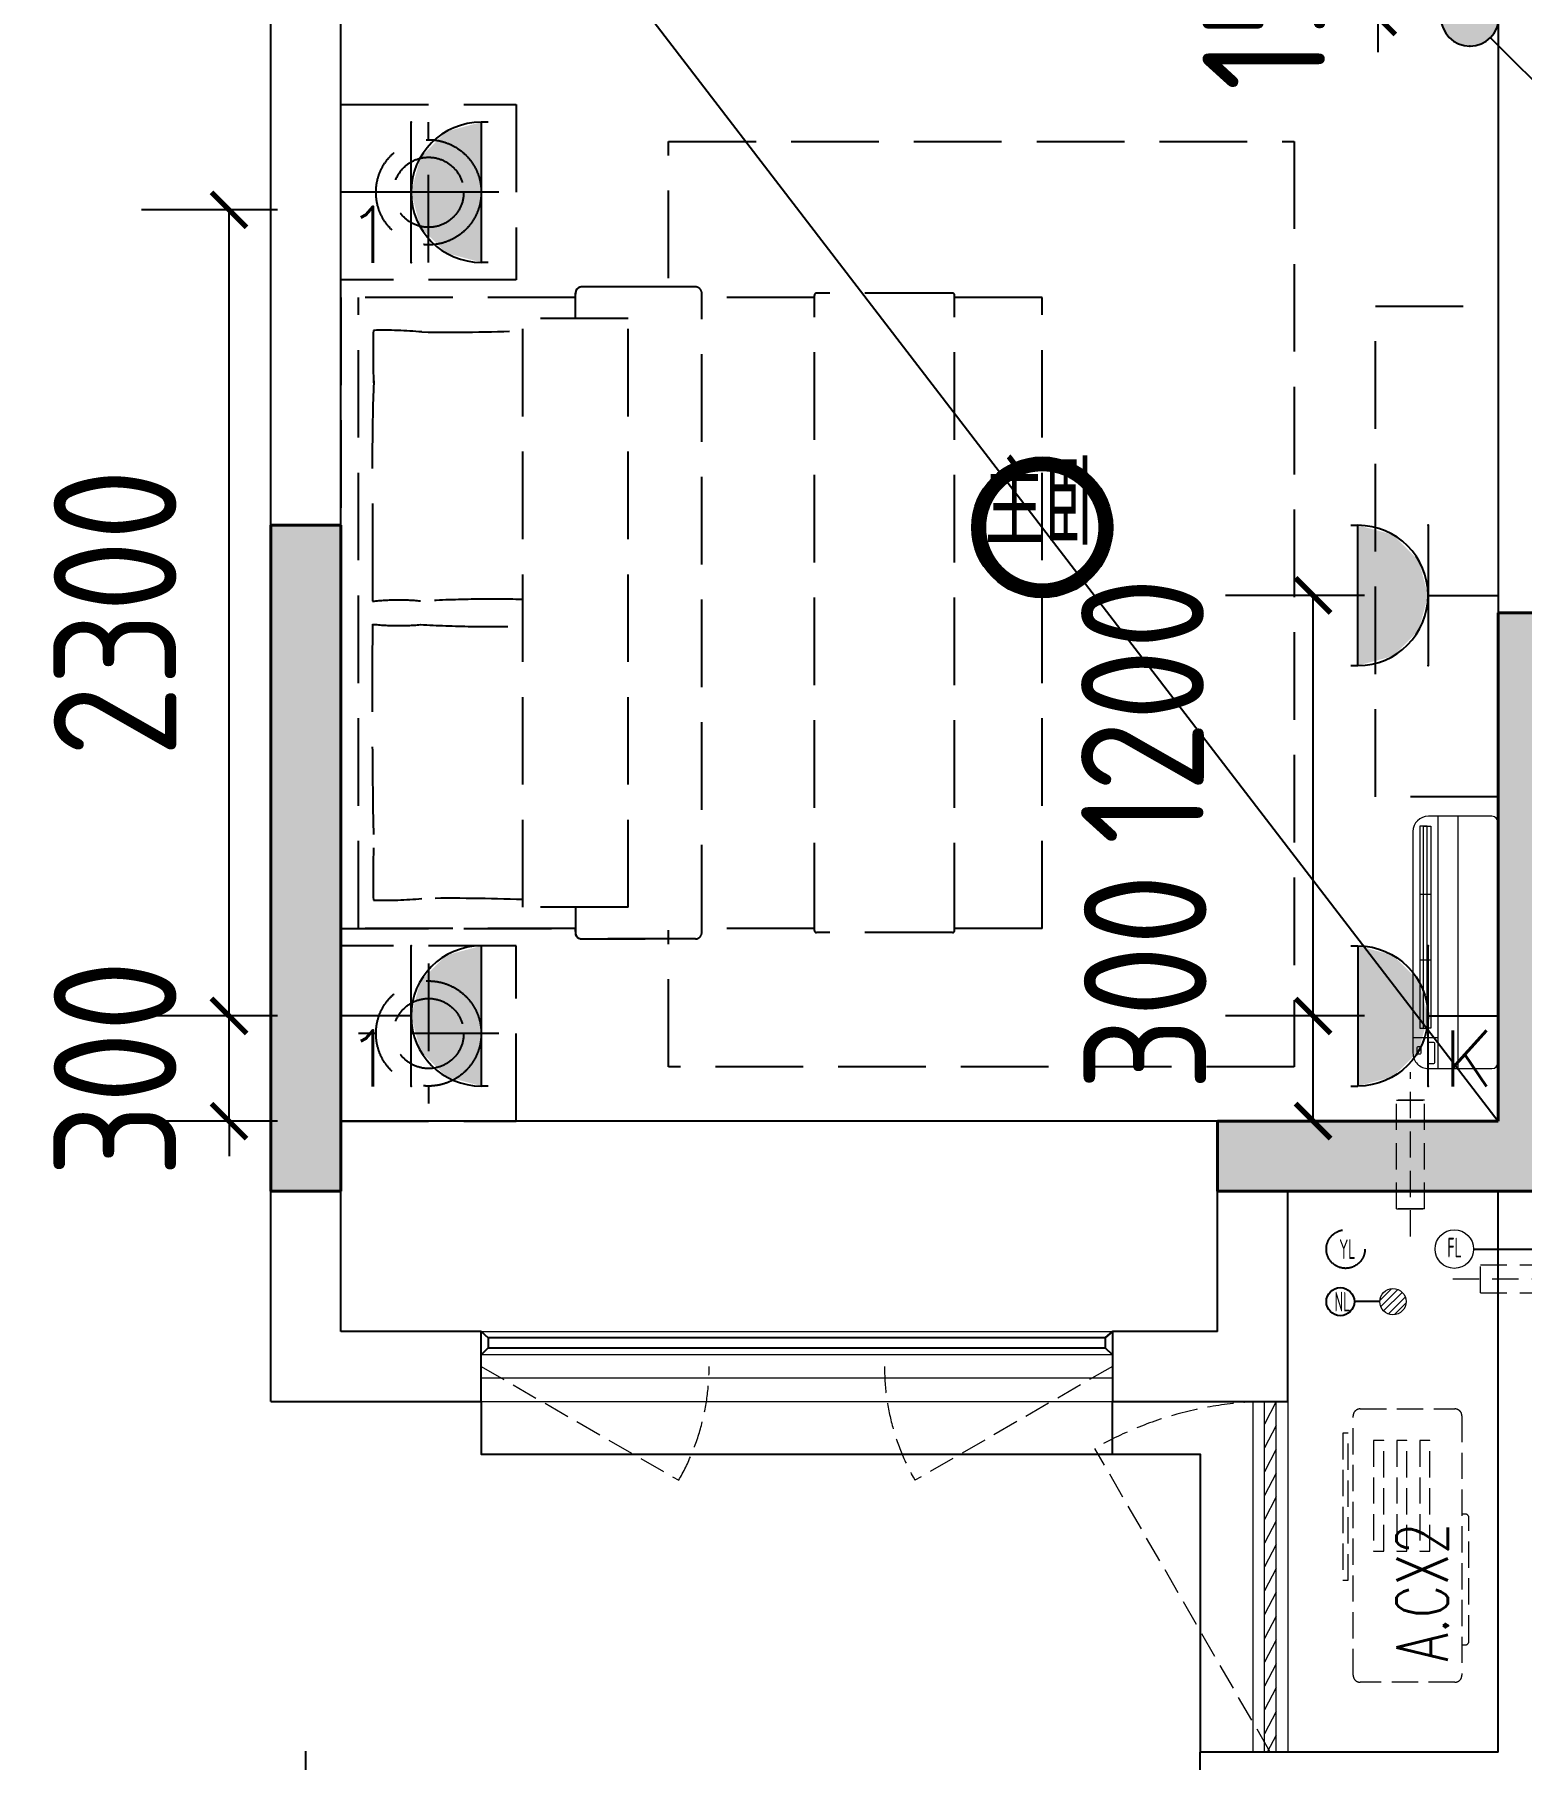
# Model space of a CAD drawing. Extents: x 3753737 to 4713801, y -857380 to 24339.
# Drawn here: x 4636675 to 4640915, y -708968 to -704046 of the extents above; entities that cross this region are included whole.
import ezdxf
from ezdxf.enums import TextEntityAlignment as Align

# ---------------------------------------------------------------- set-up
doc = ezdxf.new("R2010")
doc.units = 0
doc.header["$LTSCALE"] = 1000
doc.header["$MEASUREMENT"] = 0
for name, pattern in [('A户型$0$DASH', [0.35, 0.25, -0.1]), ('DASH', [0.35, 0.25, -0.1]), ('HIDDEN', [0.375, 0.25, -0.125])]:
    doc.linetypes.add(name, pattern=pattern)
doc.layers.get('0').update_dxf_attribs({"linetype": 'CONTINUOUS'})
doc.layers.get('Defpoints').update_dxf_attribs({"linetype": 'CONTINUOUS'})
for name, color, linetype in [('!!电气', 1, 'CONTINUOUS'), ('3-栏杆1', 252, 'CONTINUOUS'), ('3.5方案汇报，与郭总、侯月琴确定户型_t8$0$2020.03.04 -1安徽标准化洋房户型(UA）_t8_t8$0$看线', 154, 'CONTINUOUS'), ('5fur', 175, 'CONTINUOUS'), ('EQUIP-插座', 3, 'CONTINUOUS'), ('EQUIP-照明', 3, 'CONTINUOUS'), ('TEL_TEXT', 7, 'CONTINUOUS'), ('VPIPE-凝结', 150, 'CONTINUOUS'), ('VPIPE-雨水', 4, 'DASH'), ('WALL', 252, 'CONTINUOUS'), ('看线', 185, 'CONTINUOUS')]:
    doc.layers.add(name, color=color, linetype=linetype)
for name, color, linetype, lineweight in [('COLUMN', 252, 'CONTINUOUS', 40), ('EQUIP_地漏', 7, 'CONTINUOUS', 18), ('PUB_HATCH', 8, 'CONTINUOUS', 9), ('PUB_TEXT', 7, 'CONTINUOUS', 20), ('VPIPE-废水', 31, 'TG_F', 18), ('WINDOW', 146, 'CONTINUOUS', 20), ('平面-空调室内机', 176, 'CONTINUOUS', 9), ('平面-空调预留孔', 252, 'CONTINUOUS', 15)]:
    doc.layers.add(name, color=color, linetype=linetype, lineweight=lineweight)
doc.styles.add('_TCH_DIM', font='SIMPLEX', dxfattribs={"bigfont": 'GBCBIG'})
doc.styles.add('_TEL_DIM', font='SIMPLEX', dxfattribs={"width": 0.8, "height": 3.5, "bigfont": 'HZTXT'})
doc.styles.get("Standard").update_dxf_attribs({"font": 'gbenor.shx', "bigfont": 'gbcbig.shx'})
doc.styles.add('TG_LINETYPE', font='SIMPLEX', dxfattribs={"width": 0.8, "height": 3, "bigfont": 'HZTXT'})
doc.linetypes.add('TG_F', pattern='A,2,-0.3,["F",TG_LINETYPE,S=0.1,R=0,X=-0.23,Y=-0.15],0', length=2.3)
doc.dimstyles.get("Standard").update_dxf_attribs({"dimscale": 100, "dimtxt": 3.5, "dimasz": 1, "dimexe": 2.5, "dimexo": 3, "dimgap": 1.5, "dimtad": 1, "dimdec": 0, "dimzin": 0, "dimdsep": 46, "dimtxsty": 'Standard', "dimblk": 'ARCHTICK', "dimcen": 0.09, "dimadec": 0, "dimazin": 0, "dimtfac": 1, "dimtdec": 0, "dimtix": 1, "dimtmove": 2, "dimatfit": 3, "dimfxl": 1, "dimtolj": 1, "dimtzin": 0, "dimarcsym": 0})

# ---------------------------------------------------------------- blocks, each defined once
blk = doc.blocks.new('GFDGFSDFGD')
at = {"layer": 'PUB_HATCH'}
for points in [[(420516.6, 367423.7), (420516.6, 365523.7), (420716.6, 365523.7), (420716.6, 367423.7)], [(423216.6, 365523.7), (424216.6, 365523.7), (424216.6, 367173.7), (424016.6, 367173.7), (424016.6, 365723.7), (423216.6, 365723.7)]]:
    blk.add_hatch(color=256, dxfattribs=at).paths.add_polyline_path(points)
at = {"layer": 'COLUMN', "color": 252}
for p, q in [((420516.6, 367423.7), (420516.6, 365523.7)), ((420716.6, 367423.7), (420516.6, 367423.7)), ((420716.6, 365523.7), (420716.6, 367423.7)), ((424216.6, 367173.7), (424016.6, 367173.7)), ((424016.6, 367173.7), (424016.6, 365723.7)), ((424016.6, 365723.7), (423216.6, 365723.7)), ((423216.6, 365723.7), (423216.6, 365523.7)), ((420516.6, 365523.7), (420716.6, 365523.7)), ((423216.6, 365523.7), (424216.6, 365523.7))]:
    blk.add_line(p, q, dxfattribs=at)
blk = doc.blocks.new('dongkong')
at = {"layer": '平面-空调预留孔', "color": 8, "linetype": 'HIDDEN', "ltscale": 0.3}
for p, q in [((-603796, 210899.9), (-603796, 210431.5)), ((-603836, 210821), (-603836, 210510.8)), ((-603836, 210821), (-603756, 210821)), ((-603756, 210821), (-603756, 210510.8))]:
    blk.add_line(p, q, dxfattribs=at)
blk.add_lwpolyline([(-603756, 210510.8), (-603836, 210510.8)], dxfattribs=at)
blk = doc.blocks.new('A$C001338C2')
at = {"color": 8}
for p, q in [((0, 248.6), (0, 22)), ((845, 303.6), (55, 303.6)), ((109.1, 214.8), (109.1, 303.6)), ((900, 22), (900, 248.6)), ((22, 0), (878, 0))]:
    blk.add_line(p, q, dxfattribs=at)
at = {"color": 8, "lineweight": 5}
for p, q in [((864.6, 278.7), (144.5, 278.7)), ((144.5, 278.7), (144.5, 265.8)), ((387, 278.7), (144.5, 278.7)), ((144.5, 278.7), (144.5, 252.9)), ((144.5, 265.8), (864.6, 265.8)), ((144.5, 239.9), (144.5, 252.9)), ((144.5, 252.9), (864.6, 252.9)), ((387, 239.9), (387, 278.7)), ((864.6, 278.7), (622, 278.7)), ((622, 278.7), (622, 239.9)), ((864.6, 252.9), (864.6, 278.7)), ((864.6, 265.8), (864.6, 239.9)), ((900, 214.8), (0, 214.8)), ((864.6, 239.9), (144.5, 239.9)), ((622, 239.9), (387, 239.9)), ((900, 143.2), (0, 143.2))]:
    blk.add_line(p, q, dxfattribs=at)
at = {"color": 8}
for points in [[(89.2, 226.4), (22.2, 226.4, -0.414214), (16.7, 231.9), (16.7, 243.1, -0.414214), (22.2, 248.6), (89.2, 248.6, -0.414214), (94.7, 243.1), (94.7, 231.9, -0.414214)], [(73.1, 275), (56.8, 275, -0.414214), (51.3, 280.5), (51.3, 283.4, -0.414214), (56.8, 288.9), (73.1, 288.9, -0.414214), (78.6, 283.4), (78.6, 280.5, -0.414214)]]:
    blk.add_lwpolyline(points, format="xyb", close=True, dxfattribs=at)
for centre, radius, start, end in [((55, 248.6), 55, 90, 180), ((845, 248.6), 55, 360, 90), ((22, 22), 22, 180, 270), ((878, 22), 22, 270, 360)]:
    blk.add_arc(centre, radius, start, end, dxfattribs=at)
blk = doc.blocks.new('$TwtSys$00000141')
at = {"color": 252}
for p, q in [((-47.1, 3.8), (-5, 45.9)), ((-47.1, 3.8), (-5, 45.9)), ((-43.6, -17.5), (17.5, 43.6)), ((-43.6, -17.5), (17.5, 43.6)), ((-33.2, -33.2), (33.2, 33.2)), ((-33.2, -33.2), (33.2, 33.2)), ((-16.2, -43.5), (43.8, 16.4)), ((-16.2, -43.5), (43.8, 16.4)), ((5.7, -46.1), (46.1, -5.7)), ((5.7, -46.1), (46.1, -5.7))]:
    blk.add_line(p, q, dxfattribs=at)
blk.add_circle((0, 0), 47, dxfattribs=at)
blk.add_circle((0, 0), 47, dxfattribs=at)
blk = doc.blocks.new('fergve')
at = {"layer": '平面-空调预留孔', "color": 8, "linetype": 'DASH', "ltscale": 0.3}
for p, q in [((119062.7, 54987.6), (119062.7, 54977.6)), ((119435.6, 54977.6), (119435.6, 54987.6)), ((119072.7, 54967.6), (119425.6, 54967.6))]:
    blk.add_line(p, q, dxfattribs=at)
for points in [[(119666.7, 55326.8), (119246.8, 55326.8), (119246.8, 55311.6), (119666.7, 55311.6)], [(119645.5, 55239.2), (119330, 55239.2), (119330, 55210.2), (119645.5, 55210.2)], [(119645.5, 55173.4), (119330, 55173.4), (119330, 55144.4), (119645.5, 55144.4)], [(119645.5, 55107.6), (119330, 55107.6), (119330, 55078.6), (119645.5, 55078.6)]]:
    blk.add_lwpolyline(points, close=True, dxfattribs=at)
blk.add_lwpolyline([(119715.9, 54987.6), (118975.9, 54987.6, -0.414214), (118955.9, 55007.6), (118955.9, 55277.6, -0.414214), (118975.9, 55297.6), (119715.9, 55297.6, -0.414214), (119735.9, 55277.6), (119735.9, 55007.6, -0.414214)], format="xyb", close=True, dxfattribs=at)
for centre, start, end in [((119072.7, 54977.6), 180, 270), ((119425.6, 54977.6), 270, 0)]:
    blk.add_arc(centre, 10, start, end, dxfattribs=at)
at = {"layer": '平面-空调预留孔', "color": 8, "linetype": 'DASH', "ltscale": 0.3, "style": '_TCH_DIM', "width": 0.705882}
blk.add_text('A.CX2', height=146.88, dxfattribs=at).set_placement((119015.3, 55027.3))
blk = doc.blocks.new('GDGDRGDGDRGDR')
at = {"layer": '平面-空调室内机', "ltscale": 0.3, "rotation": 89.99999999999999}
blk.add_blockref('dongkong', (634787.3, 1046278.1), dxfattribs=at)
at = {"layer": '平面-空调预留孔', "rotation": 90}
blk.add_blockref('fergve', (478900.7, 322375.3), dxfattribs=at)
blk = doc.blocks.new('FGDGDGRDGRRD')
at = {"layer": '5fur', "color": 252, "linetype": 'A户型$0$DASH'}
for p, q in [((419434.8, 366358.3), (419934.8, 366358.3)), ((419434.8, 365858.3), (419434.8, 366358.3)), ((419434.8, 366358.3), (419934.8, 366358.3)), ((419434.8, 365858.3), (419434.8, 366358.3)), ((419934.8, 366358.3), (419934.8, 365858.3)), ((419934.8, 366358.3), (419934.8, 365858.3)), ((419684.8, 365908.3), (419684.8, 366308.3)), ((419684.8, 365908.3), (419684.8, 366308.3)), ((420368.9, 365863.3), (420368.9, 366253.6)), ((420368.9, 366253.6), (422152.9, 366253.6)), ((420368.9, 365863.3), (420368.9, 366253.6)), ((420368.9, 366253.6), (422152.9, 366253.6)), ((422152.9, 366253.6), (422152.9, 363613.5)), ((422152.9, 366253.6), (422152.9, 363613.5)), ((419884.8, 366108.3), (419484.8, 366108.3)), ((419884.8, 366108.3), (419484.8, 366108.3)), ((419934.8, 365858.3), (419434.8, 365858.3)), ((419934.8, 365858.3), (419434.8, 365858.3)), ((419434.8, 365808.3, 0), (419434.8, 364008.3)), ((419434.8, 364008.3), (419434.8, 365808.3, 0)), ((420103.7, 365808.3, 0), (419434.8, 365808.3)), ((419434.8, 365808.3, 0), (419434.8, 364008.3)), ((419434.8, 364008.3), (419434.8, 365808.3, 0)), ((420103.7, 365808.3, 0), (419434.8, 365808.3)), ((419484.8, 364008.3, 0), (419484.8, 365808.3, 0)), ((419484.8, 364008.3, 0), (419484.8, 365808.3, 0)), ((420104.6, 365825.9, 0), (420102.2, 365808.3, 0)), ((420104.6, 365825.9, 0), (420102.2, 365808.3, 0)), ((420103.7, 365748.3, 0), (420103.7, 365820.3, 0)), ((420103.7, 365748.3, 0), (420103.7, 365820.3, 0)), ((420106.6, 365832, 0), (420104.6, 365825.9, 0)), ((420106.6, 365832, 0), (420104.6, 365825.9, 0)), ((420113.2, 365836.9, 0), (420106.6, 365832, 0)), ((420113.2, 365836.9, 0), (420106.6, 365832, 0)), ((420121.7, 365838.3, 0), (420113.2, 365836.9, 0)), ((420121.7, 365838.3, 0), (420113.2, 365836.9, 0)), ((420302.6, 365838.3, 0), (420121.7, 365838.3, 0)), ((420445.7, 365838.3, 0), (420121.7, 365838.3, 0)), ((420302.6, 365838.3, 0), (420121.7, 365838.3, 0)), ((420445.7, 365838.3, 0), (420121.7, 365838.3, 0)), ((420463.7, 363996.3, 0), (420463.7, 365820.3, 0)), ((420463.7, 363996.3, 0), (420463.7, 365820.3, 0)), ((420784.8, 365808.3, 0), (420463.7, 365808.3, 0)), ((420784.8, 365808.3, 0), (420463.7, 365808.3, 0)), ((420784.8, 364002.3, 0), (420784.8, 365814.3, 0)), ((420784.8, 364002.3, 0), (420784.8, 365814.3, 0)), ((421178.8, 365820.3, 0), (420790.8, 365820.3, 0)), ((421178.8, 365820.3, 0), (420790.8, 365820.3, 0)), ((421184.8, 364002.3, 0), (421184.8, 365814.3, 0)), ((421184.8, 364002.3, 0), (421184.8, 365814.3, 0)), ((421434.8, 365808.3, 0), (421184.8, 365808.3, 0)), ((421434.8, 365808.3, 0), (421184.8, 365808.3, 0)), ((421434.8, 364008.3, 0), (421434.8, 365808.3, 0)), ((421434.8, 364008.3, 0), (421434.8, 365808.3, 0)), ((422384.8, 364383.5), (422384.8, 365783.5)), ((422384.8, 365783.5), (422734.8, 365783.5)), ((422384.8, 364383.5), (422384.8, 365783.5)), ((422384.8, 365783.5), (422734.8, 365783.5)), ((422734.8, 365783.5), (422734.8, 364383.5)), ((422734.8, 365783.5), (422734.8, 364383.5)), ((419953.7, 364068.3, 0), (419953.7, 365748.3, 0)), ((420253.7, 365748.3, 0), (419953.7, 365748.3, 0)), ((419953.7, 364068.3, 0), (419953.7, 365748.3, 0)), ((420253.7, 365748.3, 0), (419953.7, 365748.3, 0)), ((420253.7, 364068.3, 0), (420253.7, 365748.3, 0)), ((420253.7, 364068.3, 0), (420253.7, 365748.3, 0)), ((422734.8, 364383.5), (422384.8, 364383.5)), ((422734.8, 364383.5), (422384.8, 364383.5)), ((420253.7, 364068.3, 0), (419953.7, 364068.3, 0)), ((420253.7, 364068.3, 0), (419953.7, 364068.3, 0)), ((420103.7, 364068.3, 0), (420103.7, 363996.3, 0)), ((420103.7, 364068.3, 0), (420103.7, 363996.3, 0)), ((419434.8, 364008.3), (420102.3, 364008.3, 0)), ((420103.7, 364008.3, 0), (419434.8, 364008.3)), ((419434.8, 364008.3), (420102.3, 364008.3, 0)), ((420103.7, 364008.3, 0), (419434.8, 364008.3)), ((420102.3, 364008.3, 0), (420103.7, 363989.4, 0)), ((420102.3, 364008.3, 0), (420103.7, 363989.4, 0)), ((420103.7, 363989.4, 0), (420111.3, 363980.7, 0)), ((420103.7, 363989.4, 0), (420111.3, 363980.7, 0)), ((420368.9, 363613.5), (420368.9, 364003.3)), ((420368.9, 363613.5), (420368.9, 364003.3)), ((420784.8, 364008.3, 0), (420463.7, 364008.3, 0)), ((420784.8, 364008.3, 0), (420463.7, 364008.3, 0)), ((421178.8, 363996.3, 0), (420790.8, 363996.3, 0)), ((421178.8, 363996.3, 0), (420790.8, 363996.3, 0)), ((421434.8, 364008.3, 0), (421184.8, 364008.3, 0)), ((421434.8, 364008.3, 0), (421184.8, 364008.3, 0)), ((419934.8, 363958.3), (419434.8, 363958.3)), ((419434.8, 363958.3), (419434.8, 363458.3)), ((419934.8, 363958.3), (419434.8, 363958.3)), ((419434.8, 363958.3), (419434.8, 363458.3)), ((419934.8, 363458.3), (419934.8, 363958.3)), ((419934.8, 363458.3), (419934.8, 363958.3)), ((420111.3, 363980.7, 0), (420121.7, 363978.3, 0)), ((420111.3, 363980.7, 0), (420121.7, 363978.3, 0)), ((420121.7, 363978.3, 0), (420302.6, 363978.3, 0)), ((420445.7, 363978.3, 0), (420121.7, 363978.3, 0)), ((420121.7, 363978.3, 0), (420302.6, 363978.3, 0)), ((420445.7, 363978.3, 0), (420121.7, 363978.3, 0)), ((420302.6, 363978.3, 0), (420302.6, 363978.3, 0)), ((420302.6, 363978.3, 0), (420302.6, 363978.3, 0)), ((419684.8, 363908.3), (419684.8, 363508.3)), ((419684.8, 363908.3), (419684.8, 363508.3)), ((419884.8, 363708.3), (419484.8, 363708.3)), ((419884.8, 363708.3), (419484.8, 363708.3)), ((422152.9, 363613.5), (420368.9, 363613.5)), ((422152.9, 363613.5), (420368.9, 363613.5)), ((419434.8, 363458.3), (419934.8, 363458.3)), ((419434.8, 363458.3), (419934.8, 363458.3))]:
    blk.add_line(p, q, dxfattribs=at)
for centre, radius in [((419684.8, 366108.3), 150), ((419684.8, 366108.3), 150), ((419684.8, 366108.3), 100), ((419684.8, 366108.3), 100), ((419684.8, 363708.3), 150), ((419684.8, 363708.3), 150), ((419684.8, 363708.3), 100), ((419684.8, 363708.3), 100)]:
    blk.add_circle(centre, radius, dxfattribs=at)
for centre, radius, start, end in [((420121.7, 365820.3, 0), 18, 90, 180), ((420121.7, 365820.3, 0), 18, 90, 180), ((420445.7, 365820.3, 0), 18, 0, 90), ((420445.7, 365820.3, 0), 18, 0, 90), ((420790.8, 365814.3, 0), 6, 90, 180), ((420790.8, 365814.3, 0), 6, 90, 180), ((421178.8, 365814.3, 0), 6, 0, 90), ((421178.8, 365814.3, 0), 6, 0, 90), ((421458.5, 365647.9, 0), 1932.2, 178.0298, 182.4617), ((421458.5, 365647.9, 0), 1932.2, 178.0298, 182.4617), ((419559, 364561.5, 0), 1153.3, 84.6984, 91.5682), ((419559, 364561.5, 0), 1153.3, 84.6984, 91.5682), ((419747, 371327.9, 0), 5618.6, 269.1694, 272.1087), ((419747, 371327.9, 0), 5618.6, 269.1694, 272.1087), ((426651.3, 365324.7, 0), 7127.4, 178.02553, 181.06782), ((426651.3, 365324.7, 0), 7127.4, 178.02553, 181.06782), ((457242, 365061.5, 0), 37717.1, 179.80183, 180.18357), ((457242, 365061.5, 0), 37717.1, 179.80183, 180.18357), ((419598.8, 364283, 0), 661.8, 84.5772, 96.3929), ((419598.8, 364283, 0), 661.8, 84.5772, 96.3929), ((419867.3, 361236.2, 0), 3711.3, 88.6942, 93.1822), ((419867.3, 361236.2, 0), 3711.3, 88.6942, 93.1822), ((442429.1, 364673.3, 0), 22905.3, 179.49277, 181.10137), ((442429.1, 364673.3, 0), 22905.3, 179.49277, 181.10137), ((419598.8, 365533.7, 0), 661.8, 263.5802, 275.4228), ((419598.8, 365533.7, 0), 661.8, 263.5802, 275.4228), ((419867.3, 368580.5, 0), 3711.3, 266.8178, 271.3058), ((419867.3, 368580.5, 0), 3711.3, 266.8178, 271.3058), ((421458.5, 364155.4, 0), 1932.2, 177.5383, 181.9702), ((421458.5, 364155.4, 0), 1932.2, 177.5383, 181.9702), ((419559, 365241.8, 0), 1153.3, 268.4318, 275.3016), ((419559, 365241.8, 0), 1153.3, 268.4318, 275.3016), ((419747, 358475.5, 0), 5618.6, 87.8913, 90.8306), ((419747, 358475.5, 0), 5618.6, 87.8913, 90.8306), ((420121.7, 363996.3, 0), 18, 180, 270), ((420121.7, 363996.3, 0), 18, 180, 270), ((420445.7, 363996.3, 0), 18, 270, 0), ((420445.7, 363996.3, 0), 18, 270, 0), ((420790.8, 364002.3, 0), 6, 180, 270), ((420790.8, 364002.3, 0), 6, 180, 270), ((421178.8, 364002.3, 0), 6, 270, 0), ((421178.8, 364002.3, 0), 6, 270, 0)]:
    blk.add_arc(centre, radius, start, end, dxfattribs=at)
blk = doc.blocks.new('$WINLIB2D$00000001')
at = {"color": 0}
for points in [[(-0.5, 0.5), (-0.5, -0.5)], [(-0.5, 0.5), (0.5, 0.5)], [(0.5, -0.5), (0.5, 0.5)], [(0.5, 0.1667), (-0.5, 0.1667)], [(0.5, -0.1667), (-0.5, -0.1667)], [(-0.5, -0.5), (0.5, -0.5)]]:
    blk.add_lwpolyline(points, dxfattribs=at)
blk = doc.blocks.new('$WINLIB2D$00000039')
at = {"color": 0}
for points in [[(-0.5, 0.5), (-0.5, -0.5)], [(0.5, 0.5), (-0.5, 0.5)], [(0.5, -0.5), (0.5, 0.5)], [(-0.5, 0.1667), (0.5, 0.1667)], [(-0.3839, -0.1667), (-0.448, 0.1667)], [(-0.3159, -0.1667), (-0.38, 0.1667)], [(-0.2479, -0.1667), (-0.312, 0.1667)], [(-0.1799, -0.1667), (-0.244, 0.1667)], [(-0.1119, -0.1667), (-0.176, 0.1667)], [(-0.0439, -0.1667), (-0.108, 0.1667)], [(0.0241, -0.1667), (-0.04, 0.1667)], [(0.0921, -0.1667), (0.028, 0.1667)], [(0.16, -0.1667), (0.0959, 0.1667)], [(0.228, -0.1667), (0.1639, 0.1667)], [(0.296, -0.1667), (0.2319, 0.1667)], [(0.364, -0.1667), (0.2999, 0.1667)], [(0.432, -0.1667), (0.3679, 0.1667)], [(0.5, -0.1667), (0.4359, 0.1667)], [(-0.4519, -0.1667), (-0.5, 0.0836)], [(-0.5, -0.1667), (0.5, -0.1667)], [(0.5, -0.5), (-0.5, -0.5)]]:
    blk.add_lwpolyline(points, dxfattribs=at)
blk = doc.blocks.new('A$C1C403CBE')
at = {"layer": '!!电气', "color": 1}
blk.add_line((0, -2000), (0, 103), dxfattribs=at)
at = {"layer": '3-栏杆1', "color": 252}
for p, q in [((520.3, 1282.2), (500, 1300)), ((500, 1300), (520.3, 1282.2)), ((2279.7, 1282.1), (520.3, 1282.2)), ((520.3, 1282.2), (520.3, 1252.9)), ((2279.7, 1282.2), (2300, 1300)), ((2300, 1300), (2279.7, 1282.2)), ((2279.7, 1282.2), (2279.7, 1252.9)), ((500, 1233.1), (520.3, 1252.9)), ((520.3, 1252.9), (2279.7, 1252.9)), ((2279.7, 1252.9), (2300, 1233.1)), ((2300, 1233.1), (2279.7, 1252.9))]:
    blk.add_line(p, q, dxfattribs=at)
at = {"layer": '3.5方案汇报，与郭总、侯月琴确定户型_t8$0$2020.03.04 -1安徽标准化洋房户型(UA）_t8_t8$0$看线', "color": 252, "ltscale": 10}
blk.add_line((2600, 1900), (100, 1900), dxfattribs=at)
at = {"layer": 'VPIPE-凝结', "color": 252, "ltscale": 0.1}
blk.add_line((3330, 1535), (3670, 1535), dxfattribs=at)
blk.add_lwpolyline([(3062.4, 1385), (2990, 1385)], dxfattribs=at)
at = {"layer": 'VPIPE-凝结', "color": 252}
blk.add_circle((2950, 1385), 40, dxfattribs=at)
at = {"layer": 'VPIPE-废水', "color": 252}
blk.add_circle((3275, 1535), 55, dxfattribs=at)
at = {"layer": 'VPIPE-雨水', "color": 252}
blk.add_circle((2965, 1535), 55, dxfattribs=at)
at = {"layer": 'WALL', "color": 252}
for p, q in [((-100, 1100), (-100, 6300)), ((100, 1300), (100, 6200)), ((3400, 5200), (3400, 1900)), ((3400, 1900), (2600, 1900)), ((2600, 1300), (2600, 1900)), ((3400, 1700), (2800, 1700)), ((2800, 1100), (2800, 1700)), ((3400, 100), (3400, 1700)), ((500, 1300), (100, 1300)), ((500, 1100), (500, 1300)), ((2600, 1300), (2300, 1300)), ((2300, 1300), (2300, 1100)), ((-100, 1100), (500, 1100)), ((2300, 1100), (2800, 1100)), ((3400, 100), (2550, 100)), ((2550, -100), (2550, 100))]:
    blk.add_line(p, q, dxfattribs=at)
at = {"layer": 'WINDOW', "color": 252, "linetype": 'DASH', "ltscale": 0.3}
for points in [[(500, 1200), (1063.1, 875.4, 0.131485), (1150, 1200)], [(2300, 1200), (1736.9, 875.4, -0.131485), (1650, 1200)], [(2750, 100), (2250, 966, -0.131652), (2750, 1100)]]:
    blk.add_lwpolyline(points, format="xyb", dxfattribs=at)
at = {"layer": '看线', "color": 252, "ltscale": 0.5}
for points in [[(500, 1100), (500, 950), (2300, 950), (2300, 1100)], [(500, 1100), (500, 950), (2550, 950), (2550, 100)]]:
    blk.add_lwpolyline(points, dxfattribs=at)
at = {"color": 252}
for name, p in [('GFDGFSDFGD', (-420616.6, -363823.7)), ('GDGDRGDGDRGDR', (-420616.6, -441032.1))]:
    blk.add_blockref(name, p, dxfattribs=at)
blk.add_blockref('FGDGDGRDGRRD', (-419334.8, -361558.3))
at = {"layer": 'EQUIP_地漏', "color": 252, "xscale": -0.8, "yscale": -0.8, "zscale": 0.8, "rotation": 180}
blk.add_blockref('$TwtSys$00000141', (3100, 1385), dxfattribs=at)
at = {"layer": 'WINDOW', "color": 252}
for name, p, xscale, yscale, zscale, rotation in [('$WINLIB2D$00000001', (1400, 1200), 1800, -200, 1800, 4.935878894074151e-09), ('$WINLIB2D$00000039', (2750, 600), -1000, -100, -1000, 270)]:
    blk.add_blockref(name, p, dxfattribs=dict(at, xscale=xscale, yscale=yscale, zscale=zscale, rotation=rotation))
at = {"layer": '平面-空调室内机', "color": 252, "ltscale": 0.3, "xscale": -1, "rotation": 180}
blk.add_blockref('dongkong', (606945.9, 212470.8), dxfattribs=at)
at = {"layer": '平面-空调室内机', "color": 252, "ltscale": 0.3, "rotation": 180}
blk.add_blockref('dongkong', (-600646.1, 212470.8), dxfattribs=at)
at = {"layer": '平面-空调预留孔', "color": 252, "xscale": 0.800000000046565, "yscale": 0.800000000046565, "zscale": 0.800000000046565, "rotation": 90.00000023343011}
blk.add_blockref('A$C001338C2', (3399.9, 2050), dxfattribs=at)
at = {"layer": 'PUB_TEXT', "color": 252}
blk.add_text('主卧', height=236.31, dxfattribs=at).set_placement((1935.2, 3542.5))
at = {"layer": 'PUB_TEXT', "color": 252, "width": 0.6}
for s, p in [('YL', (2946.8, 1507)), ('FL', (3255.2, 1511.2)), ('NL', (2933.2, 1357))]:
    blk.add_text(s, height=56, dxfattribs=at).set_placement(p)
blk = doc.blocks.new('$equip$00001150')
at = {"const_width": 0.1}
blk.add_lwpolyline([(-0.45, 0, 1), (0.45, 0, 1)], format="xyb", close=True, dxfattribs=at)
blk.add_circle((0, 0), 0.5)
at = {"flags": 9}
blk.add_attdef('A', (0, 0), '', height=0.00002, dxfattribs=at)
blk = doc.blocks.new('_ArchTick')
at = {"color": 0, "linetype": 'ByBlock', "const_width": 0.15}
blk.add_lwpolyline([(-0.5, -0.5), (0.5, 0.5)], dxfattribs=at)
blk = doc.blocks.new('*D282')
at = {"layer": '!!电气', "color": 0, "lineweight": -2, "transparency": 16777216}
for p, q in [((4637229.5, -706846.5), (4637229.5, -706746.5)), ((4637367.5, -706846.5), (4636979.5, -706846.5)), ((4637229.5, -707146.5), (4637229.5, -706846.5)), ((4637367.5, -707146.5), (4636979.5, -707146.5)), ((4637229.5, -707146.5), (4637229.5, -707246.5))]:
    blk.add_line(p, q, dxfattribs=at)
at = {"layer": 'Defpoints', "color": 0, "transparency": 16777216}
for p in [(4637229.5, -706846.5), (4637667.5, -706846.5), (4637667.5, -707146.5)]:
    blk.add_point(p, dxfattribs=at)
at = {"layer": '!!电气', "color": 0, "lineweight": -2, "transparency": 16777216, "xscale": 100, "yscale": 100, "zscale": 100}
for p, rotation in [((4637229.5, -706846.5), 270), ((4637229.5, -707146.5), 90)]:
    blk.add_blockref('_ArchTick', p, dxfattribs=dict(at, rotation=rotation))
at = {"layer": '!!电气', "color": 0, "transparency": 16777216, "insert": (4636904.5, -706996.5), "char_height": 350, "attachment_point": 5, "rotation": 90}
blk.add_mtext('\\A1;300', dxfattribs=at)
blk = doc.blocks.new('$equip$00001764')
for p, q in [((-0.5, 1.05), (-0.5, 1)), ((-0.5, 1), (0.5, 1)), ((0.5, 1.05), (0.5, 1)), ((0.5, 0.5), (-0.5, 0.5)), ((0, 0.5), (0, 0))]:
    blk.add_line(p, q)
blk.add_arc((0, 1), 0.5, 180, 0)
for p in [(-0.5, 0.5), (0.5, 0.5), (0, 0)]:
    blk.add_point(p)
for points in [[(0.433, 0.75), (-0.433, 0.75), (0.5, 1), (-0.5, 1)], [(0.25, 0.567), (-0.25, 0.567), (0.433, 0.75), (-0.433, 0.75)], [(0, 0.5), (0, 0.5), (0.25, 0.567), (-0.25, 0.567)]]:
    blk.add_solid(points)
at = {"color": 7, "style": '_TEL_DIM'}
blk.add_attdef('$TEXT$', text='', height=0.4, dxfattribs=at).set_placement((0.303, 0.211), align=Align.MIDDLE_CENTER)
at = {"color": 7, "style": '_TEL_DIM', "flags": 1}
blk.add_attdef('A', text='', height=0.00002, dxfattribs=at).set_placement((0, 0), align=Align.MIDDLE_CENTER)
blk = doc.blocks.new('*D283')
at = {"layer": '!!电气', "color": 0, "lineweight": -2, "transparency": 16777216}
for p, q in [((4640458.9, -706846.5, 0), (4640070.9, -706846.5, 0)), ((4640320.9, -707146.5, 0), (4640320.9, -706846.5, 0)), ((4640458.9, -707146.5, 0), (4640070.9, -707146.5, 0))]:
    blk.add_line(p, q, dxfattribs=at)
at = {"layer": 'Defpoints', "color": 0, "transparency": 16777216}
for p in [(4640320.9, -706846.5, 0), (4640758.9, -706846.5, 0), (4640758.9, -707146.5, 0)]:
    blk.add_point(p, dxfattribs=at)
at = {"layer": '!!电气', "color": 0, "lineweight": -2, "transparency": 16777216, "xscale": 100, "yscale": 100, "zscale": 100}
for p, rotation in [((4640320.9, -706846.5, 0), 90), ((4640320.9, -707146.5, 0), 270)]:
    blk.add_blockref('_ArchTick', p, dxfattribs=dict(at, rotation=rotation))
at = {"layer": '!!电气', "color": 0, "transparency": 16777216, "insert": (4639842, -706750, 0), "char_height": 350, "attachment_point": 5, "rotation": 90}
blk.add_mtext('\\A1;300', dxfattribs=at)
blk = doc.blocks.new('$equip$00001237')
for p, q in [((-0.5, 1.05), (-0.5, 1)), ((-0.5, 1), (0.5, 1)), ((0.5, 1.05), (0.5, 1)), ((0.5, 0.5), (-0.5, 0.5)), ((0, 0.5), (0, 0))]:
    blk.add_line(p, q)
blk.add_arc((0, 1), 0.5, 180, 0)
for p in [(0, 1), (-0.5, 0.5), (0.5, 0.5), (0, 0)]:
    blk.add_point(p)
for points in [[(0.433, 0.75), (-0.433, 0.75), (0.5, 1), (-0.5, 1)], [(0.25, 0.567), (-0.25, 0.567), (0.433, 0.75), (-0.433, 0.75)], [(0, 0.5), (0, 0.5), (0.25, 0.567), (-0.25, 0.567)]]:
    blk.add_solid(points)
at = {"flags": 9}
blk.add_attdef('A', (0, 0), '', height=0.00002, dxfattribs=at)
blk = doc.blocks.new('*D315')
at = {"layer": '!!电气', "color": 0, "lineweight": -2, "transparency": 16777216}
for p, q in [((4640467.3, -705646.6, 0), (4640070.9, -705646.6, 0)), ((4640320.9, -706846.5, 0), (4640320.9, -705646.6, 0)), ((4640467.3, -706846.5, 0), (4640070.9, -706846.5, 0))]:
    blk.add_line(p, q, dxfattribs=at)
at = {"layer": 'Defpoints', "color": 0, "transparency": 16777216}
for p in [(4640320.9, -705646.6, 0), (4640767.3, -705646.6, 0), (4640767.3, -706846.5, 0)]:
    blk.add_point(p, dxfattribs=at)
at = {"layer": '!!电气', "color": 0, "lineweight": -2, "transparency": 16777216, "xscale": 100, "yscale": 100, "zscale": 100}
for p, rotation in [((4640320.9, -705646.6, 0), 90), ((4640320.9, -706846.5, 0), 270)]:
    blk.add_blockref('_ArchTick', p, dxfattribs=dict(at, rotation=rotation))
at = {"layer": '!!电气', "color": 0, "transparency": 16777216, "insert": (4639834.3, -705976.5, 0), "char_height": 350, "attachment_point": 5, "rotation": 90}
blk.add_mtext('\\A1;1200', dxfattribs=at)
blk = doc.blocks.new('*D316')
at = {"layer": '!!电气', "color": 0, "lineweight": -2, "transparency": 16777216}
for p, q in [((4640505.5, -703846.5), (4640505.5, -703746.5)), ((4640548.7, -703846.5), (4640255.5, -703846.5)), ((4640505.5, -703846.5), (4640505.5, -703996.5)), ((4640548.7, -703996.5), (4640255.5, -703996.5)), ((4640505.5, -703996.5), (4640505.5, -704096.5))]:
    blk.add_line(p, q, dxfattribs=at)
at = {"layer": 'Defpoints', "color": 0, "transparency": 16777216}
for p in [(4640848.7, -703846.5), (4640505.5, -703996.5), (4640848.7, -703996.5)]:
    blk.add_point(p, dxfattribs=at)
at = {"layer": '!!电气', "color": 0, "lineweight": -2, "transparency": 16777216, "xscale": 100, "yscale": 100, "zscale": 100}
for p, rotation in [((4640505.5, -703846.5), 270), ((4640505.5, -703996.5), 90)]:
    blk.add_blockref('_ArchTick', p, dxfattribs=dict(at, rotation=rotation))
at = {"layer": '!!电气', "color": 0, "transparency": 16777216, "insert": (4640180.5, -703921.5), "char_height": 350, "attachment_point": 5, "rotation": 90}
blk.add_mtext('\\A1;150', dxfattribs=at)
blk = doc.blocks.new('$equip$00001962')
for p, q in [((0.147, 0.356), (0.625, 0.833)), ((0.625, 0.833), (0.766, 0.692))]:
    blk.add_line(p, q)
blk.add_circle((0, 0.208), 0.208)
for p in [(0, 0.417), (-0.208, 0.208), (0.208, 0.208), (0, 0)]:
    blk.add_point(p)
for points in [[(-0.104, 0.389), (0.104, 0.389), (-0.18, 0.313), (0.18, 0.313)], [(0, 0.417), (0, 0.417), (-0.104, 0.389), (0.104, 0.389)], [(-0.18, 0.313), (0.18, 0.313), (-0.208, 0.208), (0.208, 0.208)], [(-0.18, 0.104), (0.18, 0.104), (-0.208, 0.208), (0.208, 0.208)], [(-0.104, 0.028), (0.104, 0.028), (-0.18, 0.104), (0.18, 0.104)], [(0, 0), (0, 0), (-0.104, 0.028), (0.104, 0.028)]]:
    blk.add_solid(points)
at = {"layer": 'TEL_TEXT', "style": '_TEL_DIM', "flags": 1}
blk.add_attdef('A', text='', height=0.00002, dxfattribs=at).set_placement((0, 0), align=Align.MIDDLE_CENTER)
blk = doc.blocks.new('*D287')
at = {"layer": '!!电气', "color": 0, "lineweight": -2, "transparency": 16777216}
for p, q in [((4637367.5, -704546.4), (4636979.5, -704546.4)), ((4637229.5, -706846.5), (4637229.5, -704546.4)), ((4637367.5, -706846.5), (4636979.5, -706846.5))]:
    blk.add_line(p, q, dxfattribs=at)
at = {"layer": 'Defpoints', "color": 0, "transparency": 16777216}
for p in [(4637229.5, -704546.4), (4637667.5, -704546.4), (4637667.5, -706846.5)]:
    blk.add_point(p, dxfattribs=at)
at = {"layer": '!!电气', "color": 0, "lineweight": -2, "transparency": 16777216, "xscale": 100, "yscale": 100, "zscale": 100}
for p, rotation in [((4637229.5, -704546.4), 90), ((4637229.5, -706846.5), 270)]:
    blk.add_blockref('_ArchTick', p, dxfattribs=dict(at, rotation=rotation))
at = {"layer": '!!电气', "color": 0, "transparency": 16777216, "insert": (4636904.5, -705696.5), "char_height": 350, "attachment_point": 5, "rotation": 90}
blk.add_mtext('\\A1;2300', dxfattribs=at)

msp = doc.modelspace()

# ---------------------------------------------------------------- linework, layer by layer
at = {"layer": '!!电气'}
msp.add_lwpolyline([(4637548.6, -702846.5), (4640848.6, -707146.5)], dxfattribs=at)

# ---------------------------------------------------------------- block references
msp.add_blockref('A$C1C403CBE', (4637448.6, -709046.5), dxfattribs=at)
at = {"layer": 'EQUIP-插座', "color": 4}
ref = msp.add_blockref('$equip$00001764', (4637548.6, -704496.5), dxfattribs=dict(at, xscale=400, yscale=400, zscale=400, rotation=270))
ref.add_attrib('$TEXT$', '1', dxfattribs={"layer": '0', "color": 7, "height": 160, "style": '_TEL_DIM'}).set_placement((4637633, -704617.7), align=Align.MIDDLE_CENTER)
at = {"layer": 'EQUIP-插座', "color": 2, "xscale": 400, "yscale": 400, "zscale": 400, "rotation": 90}
msp.add_blockref('$equip$00001237', (4640848.7, -705646.6), dxfattribs=at)
at = {"layer": 'EQUIP-插座', "color": 4}
ref = msp.add_blockref('$equip$00001764', (4637548.6, -706846.4), dxfattribs=dict(at, xscale=400, yscale=400, zscale=400, rotation=270))
ref.add_attrib('$TEXT$', '1', dxfattribs={"layer": '0', "color": 7, "height": 160, "style": '_TEL_DIM'}).set_placement((4637633, -706967.7), align=Align.MIDDLE_CENTER)
at = {"layer": 'EQUIP-插座', "color": 2}
ref = msp.add_blockref('$equip$00001764', (4640848.7, -706846.5), dxfattribs=dict(at, xscale=-400, yscale=400, zscale=400, rotation=90))
ref.add_attrib('$TEXT$', 'K', dxfattribs={"layer": '0', "color": 7, "height": 160, "style": '_TEL_DIM'}).set_placement((4640764.2, -706967.7), align=Align.MIDDLE_CENTER)
at = {"layer": 'EQUIP-照明', "color": 1, "xscale": -400, "yscale": 400, "zscale": 400, "rotation": 180}
msp.add_blockref('$equip$00001962', (4640768, -703913.1), dxfattribs=at)
at = {"layer": 'EQUIP-照明', "color": 2, "xscale": 400, "yscale": 400, "zscale": 400}
msp.add_blockref('$equip$00001150', (4639548.6, -705452.5), dxfattribs=at)

# ---------------------------------------------------------------- dimensions: what is measured, and where the dimension line sits
at = {"layer": '!!电气'}
dim = msp.add_linear_dim(base=(4640505.5, -703996.5), p1=(4640848.7, -703846.5), p2=(4640848.7, -703996.5), angle=90, dimstyle='Standard', override={"dimzin": 8}, dxfattribs=at)
dim.commit()
dim.dimension.update_dxf_attribs({"geometry": '*D316', "text_midpoint": (4640180.5, -703921.5)})
at = {"layer": '!!电气', "color": 1}
for base, p1, p2, picture, middle in [((4637229.5, -704546.4), (4637667.5, -706846.5), (4637667.5, -704546.4), '*D287', (4636904.5, -705696.5)), ((4637229.5, -706846.5), (4637667.5, -707146.5), (4637667.5, -706846.5), '*D282', (4636904.5, -706996.5))]:
    dim = msp.add_linear_dim(base=base, p1=p1, p2=p2, angle=90, dimstyle='Standard', override={"dimzin": 8}, dxfattribs=at)
    dim.commit()
    dim.dimension.update_dxf_attribs({"geometry": picture, "text_midpoint": middle})
at = {"layer": '!!电气'}
dim = msp.add_linear_dim(base=(4640320.9, -705646.6, 0), p1=(4640767.3, -706846.5, 0), p2=(4640767.3, -705646.6, 0), angle=90, dimstyle='Standard', override={"dimzin": 8}, dxfattribs=at)
dim.commit()
dim.dimension.update_dxf_attribs({"geometry": '*D315', "text_midpoint": (4639834.3, -705976.5, 0), "dimtype": 128})
at = {"layer": '!!电气', "color": 1}
dim = msp.add_linear_dim(base=(4640320.9, -706846.5, 0), p1=(4640758.9, -707146.5, 0), p2=(4640758.9, -706846.5, 0), angle=90, dimstyle='Standard', override={"dimzin": 8}, dxfattribs=at)
dim.commit()
dim.dimension.update_dxf_attribs({"geometry": '*D283', "text_midpoint": (4639842, -706750, 0), "dimtype": 128})

doc.saveas('drawing.dxf')
